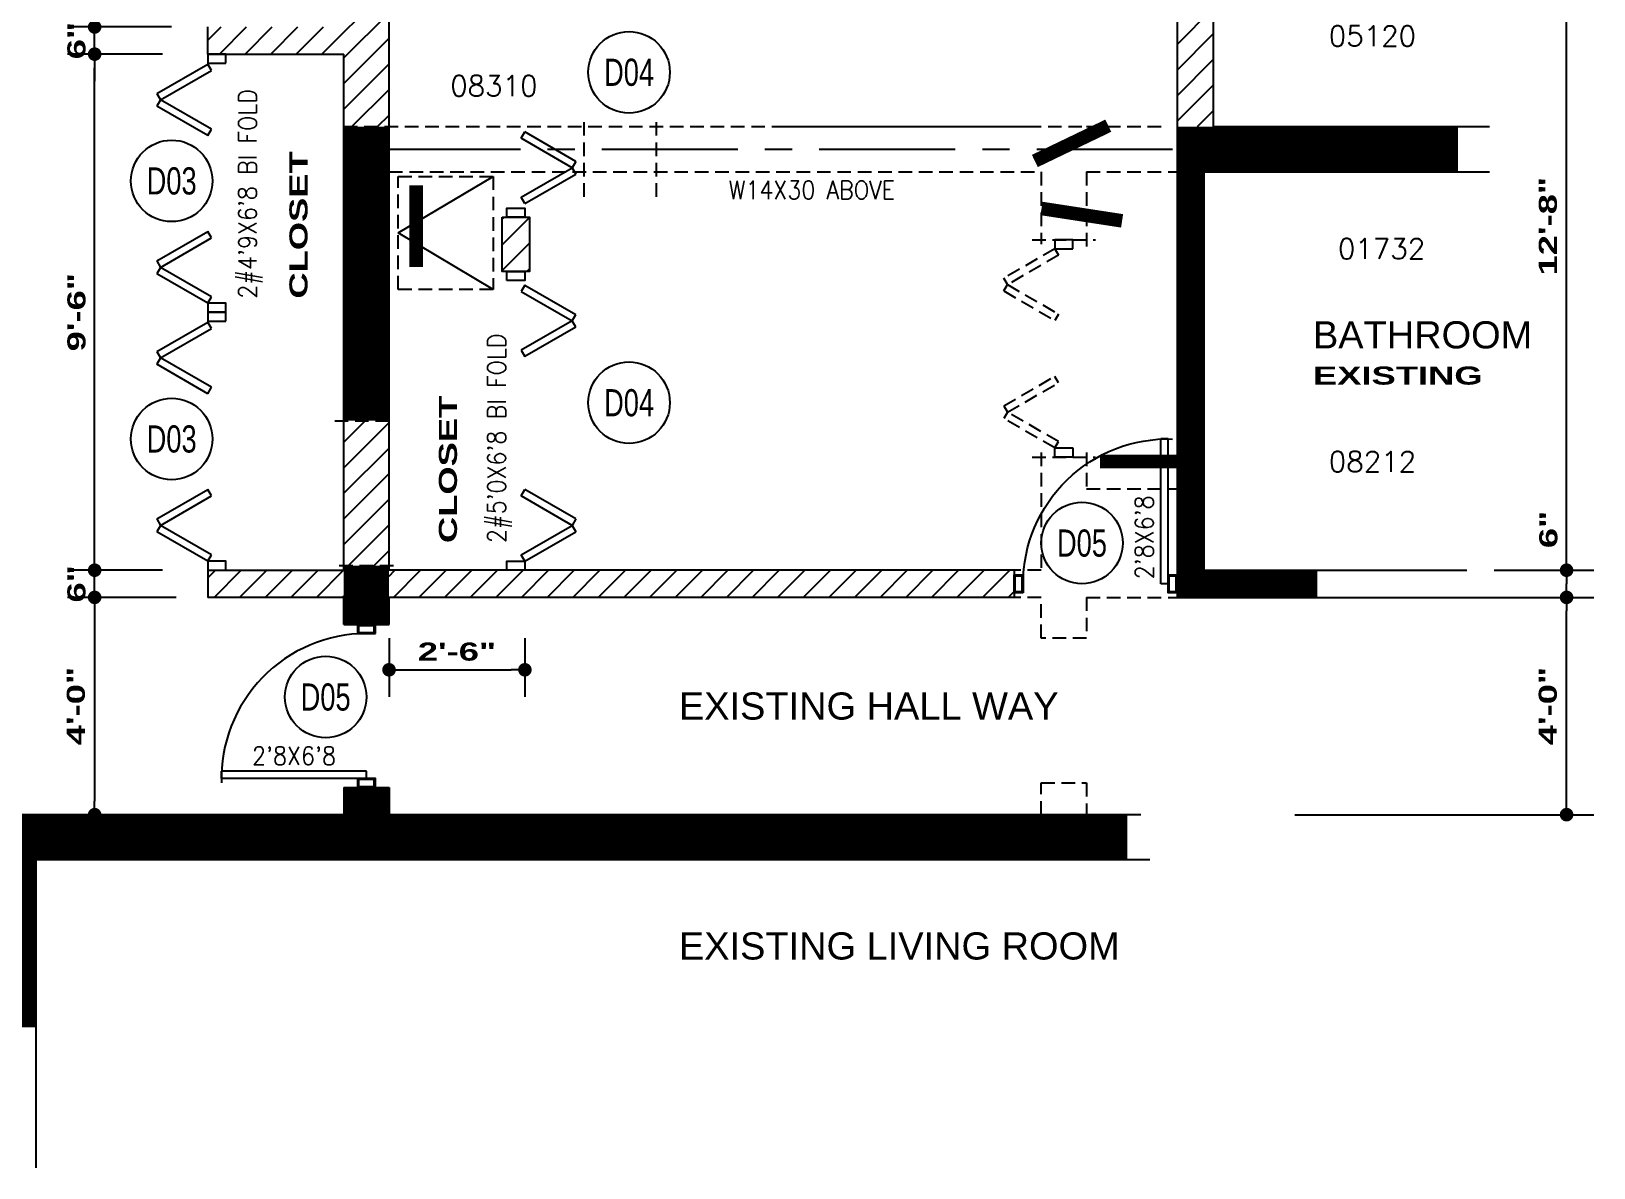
# Model space of a CAD drawing. Header units: inches. Extents: x 110 to 1392, y 6 to 1078.
# Drawn here: x 404 to 749, y 553 to 804.1 of the extents above; entities that cross this region are included whole.
import ezdxf
from ezdxf.enums import TextEntityAlignment as Align

# ---------------------------------------------------------------- set-up
doc = ezdxf.new("R2010")
doc.units = ezdxf.units.IN
doc.header["$LTSCALE"] = 24
doc.header["$MEASUREMENT"] = 0
doc.linetypes.add('CENTER', pattern=[2, 1.25, -0.25, 0.25, -0.25])
doc.linetypes.add('DASHED4', pattern=[0.1875, 0.125, -0.0625])
doc.layers.get('0').update_dxf_attribs({"linetype": 'CONTINUOUS'})
doc.layers.get('DEFPOINTS').update_dxf_attribs({"linetype": 'CONTINUOUS'})
for name, color, linetype in [('ANNOBJ', 6, 'CONTINUOUS'), ('ARCR', 1, 'CONTINUOUS'), ('BORDERLINE', 5, 'CONTINUOUS'), ('DASHED', 1, 'DASHED4'), ('DIMLINE', 1, 'CONTINUOUS'), ('DJAMB', 8, 'CONTINUOUS'), ('DOOR', 1, 'CONTINUOUS'), ('ELINE', 3, 'CENTER'), ('JAMB', 2, 'CONTINUOUS'), ('POCH', 52, 'CONTINUOUS'), ('TEXT', 7, 'CONTINUOUS'), ('TEXTS', 4, 'CONTINUOUS'), ('W14X22', 4, 'CENTER'), ('WALL', 2, 'CONTINUOUS'), ('WALLS', 162, 'CONTINUOUS')]:
    doc.layers.add(name, color=color, linetype=linetype)
doc.styles.add('4', font='SIMPLEX', dxfattribs={"width": 0.9, "height": 4})
doc.styles.add('ANNTEXT', font='romans.shx')
doc.styles.add('CITYBLUEPRINT', font='cityb___.ttf', dxfattribs={"width": 1.5, "height": 4})
doc.styles.add('SANSSERIF', font='sanss___.ttf', dxfattribs={"height": 12})
doc.dimstyles.new('ARCH493_48_3', dxfattribs={"dimscale": 48, "dimtxt": 0.125, "dimasz": 0.0625, "dimexe": 0.125, "dimexo": 0, "dimgap": 0, "dimtad": 0, "dimdec": 6, "dimrnd": 1, "dimzin": 15, "dimdsep": 46, "dimlunit": 4, "dimtxsty": 'CITYBLUEPRINT', "dimblk": 'DOT', "dimcen": 0.0625, "dimdle": 0.09375, "dimclrd": 1, "dimclre": 1, "dimclrt": 7, "dimadec": 0, "dimazin": 0, "dimtfac": 1, "dimtdec": 6, "dimtix": 1, "dimtmove": 2, "dimatfit": 3, "dimldrblk": 'DOT', "dimfxl": 1, "dimtvp": 1, "dimtolj": 1, "dimtzin": 15, "dimarcsym": 0})
pattern_1 = [(45, (77, 108), (-2.828427, 2.828427), [])]

# ---------------------------------------------------------------- blocks, each defined once
blk = doc.blocks.new('JAMB')
at = {"color": 0}
for points in [[(-0.5, -0.5), (0.5, -0.5), (0.5, 0.5), (-0.5, 0.5)], [(-0.375, -0.4375), (0.375, -0.4375), (0.375, 0.4375), (-0.375, 0.4375)]]:
    blk.add_lwpolyline(points, close=True, dxfattribs=at)
blk = doc.blocks.new('WDQ_JAMB')
at = {"color": 0}
blk.add_lwpolyline([(-0.5, -0.5), (0.5, -0.5), (0.5, 0.5), (-0.5, 0.5)], close=True, dxfattribs=at)
blk = doc.blocks.new('DR1H902')
at = {"color": 0}
for p, q in [((-0.5, 0), (-0.5, 1)), ((-0.5, 1), (-0.45, 1)), ((-0.45, 0), (-0.45, 1)), ((-0.5, 0), (-0.45, 0))]:
    blk.add_line(p, q, dxfattribs=at)
blk.add_arc((-0.5, 0), 1, 0, 91.707, dxfattribs=at)
blk = doc.blocks.new('DOT')
at = {"layer": 'DIMLINE', "color": 0, "linetype": 'ByBlock'}
blk.add_line((-0.5, 0), (-1, 0), dxfattribs=at)
at = {"layer": 'DIMLINE', "color": 0, "linetype": 'ByBlock', "const_width": 0.5}
blk.add_lwpolyline([(-0.25, 0, 1), (0.25, 0, 1)], format="xyb", close=True, dxfattribs=at)
blk = doc.blocks.new('*D30')
at = {"layer": 'DEFPOINTS', "color": 0}
for p in [(683, 679), (743, 679), (683, 631)]:
    blk.add_point(p, dxfattribs=at)
at = {"layer": 'DIMLINE', "color": 1, "lineweight": -2}
for p, q in [((683, 679), (749, 679)), ((743, 634), (743, 676)), ((683, 631), (749, 631))]:
    blk.add_line(p, q, dxfattribs=at)
at = {"layer": 'DIMLINE', "color": 1, "lineweight": -2, "xscale": 3, "yscale": 3, "zscale": 3}
for p, rotation in [((743, 679), 90), ((743, 631), 270)]:
    blk.add_blockref('DOT', p, dxfattribs=dict(at, rotation=rotation))
at = {"layer": 'DIMLINE', "color": 7, "insert": (738.87, 655), "char_height": 4, "attachment_point": 5, "rotation": 90, "style": 'CITYBLUEPRINT'}
blk.add_mtext('\\A1;4\'-0"', dxfattribs=at)
blk = doc.blocks.new('*D31')
at = {"layer": 'DEFPOINTS', "color": 0}
for p in [(727, 685), (743, 685), (683, 679)]:
    blk.add_point(p, dxfattribs=at)
at = {"layer": 'DIMLINE', "color": 1, "lineweight": -2}
blk.add_line((727, 685), (749, 685), dxfattribs=at)
at = {"layer": 'DIMLINE', "color": 1, "lineweight": -2, "xscale": 3, "yscale": 3, "zscale": 3}
for p, rotation in [((743, 685), 90), ((743, 679), 270)]:
    blk.add_blockref('DOT', p, dxfattribs=dict(at, rotation=rotation))
at = {"layer": 'DIMLINE', "color": 7, "insert": (739, 694), "char_height": 4, "attachment_point": 5, "rotation": 90, "style": 'CITYBLUEPRINT'}
blk.add_mtext('\\A1;6"', dxfattribs=at)
blk = doc.blocks.new('*D32')
at = {"layer": 'DEFPOINTS', "color": 0}
for p in [(682, 837), (743, 837), (727, 685)]:
    blk.add_point(p, dxfattribs=at)
at = {"layer": 'DIMLINE', "color": 1, "lineweight": -2}
for p, q in [((682, 837), (749, 837)), ((743, 688), (743, 834))]:
    blk.add_line(p, q, dxfattribs=at)
at = {"layer": 'DIMLINE', "color": 1, "lineweight": -2, "xscale": 3, "yscale": 3, "zscale": 3}
for p, rotation in [((743, 837), 90), ((743, 685), 270)]:
    blk.add_blockref('DOT', p, dxfattribs=dict(at, rotation=rotation))
at = {"layer": 'DIMLINE', "color": 7, "insert": (738.89, 761), "char_height": 4, "attachment_point": 5, "rotation": 90, "style": 'CITYBLUEPRINT'}
blk.add_mtext('\\A1;12\'-8"', dxfattribs=at)
blk = doc.blocks.new('*D61')
at = {"layer": 'DEFPOINTS', "color": 0}
for p in [(418, 685), (433, 685), (433, 679)]:
    blk.add_point(p, dxfattribs=at)
at = {"layer": 'DIMLINE', "color": 1, "lineweight": -2}
for p, q in [((418, 688), (418, 691)), ((433, 685), (412, 685)), ((418, 679), (418, 685)), ((433, 679), (412, 679)), ((418, 676), (418, 673))]:
    blk.add_line(p, q, dxfattribs=at)
at = {"layer": 'DIMLINE', "color": 1, "lineweight": -2, "xscale": 3, "yscale": 3, "zscale": 3}
for p, rotation in [((418, 685), 270), ((418, 679), 90)]:
    blk.add_blockref('DOT', p, dxfattribs=dict(at, rotation=rotation))
at = {"layer": 'DIMLINE', "color": 7, "insert": (414, 682), "char_height": 4, "attachment_point": 5, "rotation": 90, "style": 'CITYBLUEPRINT'}
blk.add_mtext('\\A1;6"', dxfattribs=at)
blk = doc.blocks.new('*D62')
at = {"layer": 'DEFPOINTS', "color": 0}
for p in [(418, 799), (433, 799), (433, 685)]:
    blk.add_point(p, dxfattribs=at)
at = {"layer": 'DIMLINE', "color": 1, "lineweight": -2}
for p, q in [((433, 799), (412, 799)), ((418, 688), (418, 796))]:
    blk.add_line(p, q, dxfattribs=at)
at = {"layer": 'DIMLINE', "color": 1, "lineweight": -2, "xscale": 3, "yscale": 3, "zscale": 3}
for p, rotation in [((418, 799), 90), ((418, 685), 270)]:
    blk.add_blockref('DOT', p, dxfattribs=dict(at, rotation=rotation))
at = {"layer": 'DIMLINE', "color": 7, "insert": (414, 742), "char_height": 4, "attachment_point": 5, "rotation": 90, "style": 'CITYBLUEPRINT'}
blk.add_mtext('\\A1;9\'-6"', dxfattribs=at)
blk = doc.blocks.new('*D63')
at = {"layer": 'DEFPOINTS', "color": 0}
for p in [(418, 805), (435, 805), (433, 799)]:
    blk.add_point(p, dxfattribs=at)
at = {"layer": 'DIMLINE', "color": 1, "lineweight": -2}
for p, q in [((418, 808), (418, 811)), ((435, 805), (412, 805)), ((418, 799), (418, 805)), ((418, 796), (418, 793))]:
    blk.add_line(p, q, dxfattribs=at)
at = {"layer": 'DIMLINE', "color": 1, "lineweight": -2, "xscale": 3, "yscale": 3, "zscale": 3}
for p, rotation in [((418, 805), 270), ((418, 799), 90)]:
    blk.add_blockref('DOT', p, dxfattribs=dict(at, rotation=rotation))
at = {"layer": 'DIMLINE', "color": 7, "insert": (414, 802), "char_height": 4, "attachment_point": 5, "rotation": 90, "style": 'CITYBLUEPRINT'}
blk.add_mtext('\\A1;6"', dxfattribs=at)
blk = doc.blocks.new('*D66')
at = {"layer": 'DEFPOINTS', "color": 0}
for p in [(436, 679), (418, 631), (436, 631)]:
    blk.add_point(p, dxfattribs=at)
at = {"layer": 'DIMLINE', "color": 1, "lineweight": -2}
for p, q in [((436, 679), (412, 679)), ((418, 676), (418, 634)), ((436, 631), (412, 631))]:
    blk.add_line(p, q, dxfattribs=at)
at = {"layer": 'DIMLINE', "color": 1, "lineweight": -2, "xscale": 3, "yscale": 3, "zscale": 3}
for p, rotation in [((418, 679), 90), ((418, 631), 270)]:
    blk.add_blockref('DOT', p, dxfattribs=dict(at, rotation=rotation))
at = {"layer": 'DIMLINE', "color": 7, "insert": (413.87, 655), "char_height": 4, "attachment_point": 5, "rotation": 90, "style": 'CITYBLUEPRINT'}
blk.add_mtext('\\A1;4\'-0"', dxfattribs=at)
blk = doc.blocks.new('*D71')
at = {"layer": 'DEFPOINTS', "color": 0}
for p in [(483, 670), (513, 670), (513, 663)]:
    blk.add_point(p, dxfattribs=at)
at = {"layer": 'DIMLINE', "color": 1, "lineweight": -2}
for p, q in [((483, 670), (483, 657)), ((513, 670), (513, 657)), ((486, 663), (510, 663))]:
    blk.add_line(p, q, dxfattribs=at)
at = {"layer": 'DIMLINE', "color": 1, "lineweight": -2, "xscale": 3, "yscale": 3, "zscale": 3, "rotation": 180}
blk.add_blockref('DOT', (483, 663), dxfattribs=at)
at = {"layer": 'DIMLINE', "color": 1, "lineweight": -2, "xscale": 3, "yscale": 3, "zscale": 3}
blk.add_blockref('DOT', (513, 663), dxfattribs=at)
at = {"layer": 'DIMLINE', "color": 7, "insert": (498, 667), "char_height": 4, "attachment_point": 5, "style": 'CITYBLUEPRINT'}
blk.add_mtext('\\A1;2\'-6"', dxfattribs=at)

msp = doc.modelspace()

# ---------------------------------------------------------------- hatches: boundary and pattern name
at = {"layer": 'POCH'}
h = msp.add_hatch(dxfattribs=at)
h.set_pattern_fill('_U', color=256, scale=4, angle=45, style=0, pattern_type=0)
h.set_pattern_definition(pattern_1)
h.paths.add_polyline_path([(481, 860), (473, 860), (473, 805), (443, 805), (443, 799), (447, 799), (473, 799), (473, 783), (483, 783), (483, 829), (524, 829), (524, 837), (481, 837)])
h = msp.add_hatch(dxfattribs=at)
h.set_pattern_fill('_U', color=256, scale=4, angle=45, style=0, pattern_type=0)
h.set_pattern_definition(pattern_1)
h.paths.add_polyline_path([(665, 837), (622, 837), (622, 829), (657, 829), (657, 783), (665, 783)])
h = msp.add_hatch(dxfattribs=at)
h.set_pattern_fill('_U', color=256, scale=4, angle=45, style=0, pattern_type=0)
h.set_pattern_definition([(45, (0, 0), (-2.828427, 2.828427), [])])
h.paths.add_polyline_path([(514, 763), (508, 763), (508, 751), (514, 751)])
h = msp.add_hatch(dxfattribs=at)
h.set_pattern_fill('_U', color=256, scale=4, angle=45, style=0, pattern_type=0)
h.set_pattern_definition(pattern_1)
h.paths.add_polyline_path([(483, 693), (483, 718), (473, 718), (473, 686), (483, 686)])
h = msp.add_hatch(dxfattribs=at)
h.set_pattern_fill('_U', color=256, scale=4, angle=45, style=0, pattern_type=0)
h.set_pattern_definition(pattern_1)
h.paths.add_polyline_path([(473, 685), (443, 685), (443, 679), (473, 679)])
h = msp.add_hatch(dxfattribs=at)
h.set_pattern_fill('_U', color=256, scale=4, angle=45, style=0, pattern_type=0)
h.set_pattern_definition(pattern_1)
h.paths.add_polyline_path([(621, 685), (483, 685), (483, 679), (621, 679)])

# ---------------------------------------------------------------- linework, layer by layer
at = {"layer": 'ANNOBJ'}
for points in [[(625.5924855, 775.4002334, 3, 3, 0), (641.8150291, 783.1995332, 0, 0, 0), (683, 803, 0, 0, 0), (686, 803, 0, 0, 0)], [(489, 752, 3, 3, 0), (489, 770, 0, 0, 0), (489, 792, 0, 0, 0), (492, 792, 0, 0, 0)], [(627.0697698, 764.9123431, 3, 3, 0), (644.8604604, 762.1753138, 0, 0, 0), (685, 756, 0, 0, 0), (688, 756, 0, 0, 0)], [(640, 709, 3, 3, 0), (658, 709, 0, 0, 0), (683, 709, 0, 0, 0), (686, 709, 0, 0, 0)]]:
    msp.add_lwpolyline(points, format="xyseb", dxfattribs=at)
for centre in [(536, 795), (435, 771), (536, 722), (435, 714), (636, 691), (469, 657)]:
    msp.add_circle(centre, 9, dxfattribs=at)
at = {"layer": 'BORDERLINE', "const_width": 10}
msp.add_lwpolyline([(478, 637), (478, 631)], dxfattribs=at)
at = {"layer": 'DASHED'}
for p, q in [((526, 784), (526, 766)), ((542, 784), (542, 766)), ((473, 783), (627, 783)), ((570, 783), (637, 783)), ((637, 783), (655, 783)), ((483, 773), (627, 773)), ((627, 773), (627, 757)), ((637, 773), (637, 756)), ((637, 773), (657, 773)), ((629.9999997, 756), (618.7416695, 749.5)), ((625, 758), (639, 758)), ((629.9999997, 756), (630.8124997, 754.5927087)), ((630.8124997, 754.5927087), (619.5541695, 748.0927087)), ((619.5541695, 748.0927087), (618.7416695, 749.5)), ((618.7416695, 746.6854174), (619.5541695, 748.0927087)), ((618.7416695, 746.6854174), (629.9999997, 740.1854174)), ((619.5541695, 748.0927087), (630.8124997, 741.5927087)), ((630.8124997, 741.5927087), (629.9999997, 740.1854174)), ((618.7416695, 721.3145826), (629.9999997, 727.8145826)), ((619.5541695, 719.9072913), (630.8124997, 726.4072913)), ((630.8124997, 726.4072913), (629.9999997, 727.8145826)), ((618.7416695, 721.3145826), (619.5541695, 719.9072913)), ((471, 718), (484, 718)), ((619.5541695, 719.9072913), (618.7416695, 718.5)), ((629.9999997, 712), (618.7416695, 718.5)), ((630.8124997, 713.4072913), (619.5541695, 719.9072913)), ((627, 711), (627, 685)), ((629.9999997, 712), (630.8124997, 713.4072913)), ((637, 711), (637, 703)), ((625, 710), (639, 710)), ((637, 703), (657, 703)), ((484, 686), (471, 686)), ((627, 685), (621, 685)), ((627, 679), (622, 679)), ((627, 670), (627, 679)), ((637, 679), (656, 679)), ((637, 679), (637, 670)), ((637, 670), (627, 670)), ((627, 631), (627, 638)), ((627, 638), (637, 638)), ((637, 638), (637, 631))]:
    msp.add_line(p, q, dxfattribs=at)
msp.add_lwpolyline([(485, 772), (506, 772), (506, 747), (485, 747)], close=True, dxfattribs=at)
at = {"layer": 'DOOR'}
for p, q in [((431.7416698, 790.3145826), (443, 796.8145826)), ((432.5541698, 788.9072913), (443.8125, 795.4072913)), ((443.8125, 795.4072913), (443, 796.8145826)), ((431.7416698, 790.3145826), (432.5541698, 788.9072913)), ((432.5541698, 788.9072913), (431.7416698, 787.5)), ((443, 781), (431.7416698, 787.5)), ((443.8125, 782.4072913), (432.5541698, 788.9072913)), ((443, 781), (443.8125, 782.4072913)), ((512.1875, 780.4072913), (513, 781.8145826)), ((523.4458302, 773.9072913), (512.1875, 780.4072913)), ((524.2583302, 775.3145826), (513, 781.8145826)), ((512.1875, 767.4072913), (523.4458302, 773.9072913)), ((524.2583302, 775.3145826), (523.4458302, 773.9072913)), ((523.4458302, 773.9072913), (524.2583302, 772.5)), ((513, 766), (524.2583302, 772.5)), ((513, 766), (512.1875, 767.4072913)), ((431.7416698, 753.3145826), (443, 759.8145826)), ((443.8125, 758.4072913), (443, 759.8145826)), ((432.5541698, 751.9072913), (443.8125, 758.4072913)), ((431.7416698, 753.3145826), (432.5541698, 751.9072913)), ((432.5541698, 751.9072913), (431.7416698, 750.5)), ((443, 744), (431.7416698, 750.5)), ((443.8125, 745.4072913), (432.5541698, 751.9072913)), ((443, 744), (443.8125, 745.4072913)), ((513, 748), (512.1875, 746.5927087)), ((512.1875, 746.5927087), (523.4458302, 740.0927087)), ((513, 748), (524.2583302, 741.5)), ((431.7416698, 733.3145826), (443, 739.8145826)), ((432.5541698, 731.9072913), (443.8125, 738.4072913)), ((443.8125, 738.4072913), (443, 739.8145826)), ((523.4458302, 740.0927087), (512.1875, 733.5927087)), ((524.2583302, 738.6854174), (513, 732.1854174)), ((523.4458302, 740.0927087), (524.2583302, 741.5)), ((524.2583302, 738.6854174), (523.4458302, 740.0927087)), ((431.7416698, 733.3145826), (432.5541698, 731.9072913)), ((432.5541698, 731.9072913), (431.7416698, 730.5)), ((443.8125, 725.4072913), (432.5541698, 731.9072913)), ((512.1875, 733.5927087), (513, 732.1854174)), ((443, 724), (431.7416698, 730.5)), ((443, 724), (443.8125, 725.4072913)), ((431.7416698, 696.3145826), (443, 702.8145826)), ((432.5541698, 694.9072913), (443.8125, 701.4072913)), ((443.8125, 701.4072913), (443, 702.8145826)), ((512.1875, 701.4072913), (513, 702.8145826)), ((523.4458302, 694.9072913), (512.1875, 701.4072913)), ((524.2583302, 696.3145826), (513, 702.8145826)), ((431.7416698, 696.3145826), (432.5541698, 694.9072913)), ((432.5541698, 694.9072913), (431.7416698, 693.5)), ((443, 687), (431.7416698, 693.5)), ((443.8125, 688.4072913), (432.5541698, 694.9072913)), ((512.1875, 688.4072913), (523.4458302, 694.9072913)), ((513, 687), (524.2583302, 693.5)), ((524.2583302, 696.3145826), (523.4458302, 694.9072913)), ((523.4458302, 694.9072913), (524.2583302, 693.5)), ((443, 687), (443.8125, 688.4072913)), ((513, 687), (512.1875, 688.4072913))]:
    msp.add_line(p, q, dxfattribs=at)
at = {"layer": 'ELINE'}
for p, q in [((485, 759.5), (506, 772)), ((506, 747), (485, 759.5))]:
    msp.add_line(p, q, dxfattribs=at)
at = {"layer": 'W14X22'}
msp.add_line((482, 778), (659, 778), dxfattribs=at)
at = {"layer": 'WALL'}
for p, q in [((665, 837), (665, 783)), ((483, 685), (483, 829)), ((657, 829), (657, 679)), ((443, 799), (443, 805)), ((443, 799), (473, 799)), ((473, 685), (473, 799)), ((665, 783), (726, 783)), ((663, 685), (663, 773)), ((663, 773), (726, 773)), ((443, 685), (473, 685)), ((443, 685), (443, 679)), ((622, 685), (483, 685)), ((621, 685), (621, 679)), ((663, 685), (721, 685)), ((473, 679), (443, 679)), ((473, 673), (473, 679)), ((622, 679), (483, 679)), ((483, 673), (483, 679)), ((656, 679), (721, 679)), ((473, 673), (483, 673)), ((473, 637), (483, 637)), ((473, 637), (473, 631)), ((483, 637), (483, 631)), ((473, 631), (295, 631)), ((649, 631), (483, 631)), ((405, 621), (405, 553)), ((651, 621), (405, 621))]:
    msp.add_line(p, q, dxfattribs=at)
msp.add_lwpolyline([(508, 763), (514, 763), (514, 751), (508, 751)], close=True, dxfattribs=at)
at = {"layer": 'WALLS'}
for points, const_width in [([(478, 718), (478, 783)], 10), ([(657, 778), (719, 778)], 10), ([(688, 682), (660, 682), (660, 773)], 6), ([(478, 673), (478, 686)], 10), ([(646, 626), (400, 626), (400, 584)], 10)]:
    msp.add_lwpolyline(points, dxfattribs=dict(at, const_width=const_width))

# ---------------------------------------------------------------- block references
at = {"layer": 'DASHED', "yscale": 4, "zscale": 80, "rotation": 90}
for p, xscale in [((631.9999997, 757), 2), ((631.9999997, 711), -2)]:
    msp.add_blockref('WDQ_JAMB', p, dxfattribs=dict(at, xscale=xscale))
at = {"layer": 'DJAMB', "xscale": -2, "yscale": 4, "zscale": 80}
for p in [(622, 682), (656, 682)]:
    msp.add_blockref('JAMB', p, dxfattribs=at)
at = {"layer": 'DJAMB', "xscale": 2, "yscale": 4, "zscale": 80, "rotation": 90}
for p in [(478, 672), (478, 638)]:
    msp.add_blockref('JAMB', p, dxfattribs=at)
at = {"layer": 'DOOR', "xscale": -32, "yscale": 32, "zscale": 80}
msp.add_blockref('DR1H902', (639, 682), dxfattribs=at)
at = {"layer": 'DOOR', "xscale": 32, "yscale": 32, "zscale": 80, "rotation": 90}
msp.add_blockref('DR1H902', (478, 655), dxfattribs=at)
at = {"layer": 'JAMB', "yscale": 4, "zscale": 80}
for p, xscale, rotation in [((445, 798), 2, 90), ((511, 764), -2, 270), ((511, 750), -2, 270), ((445, 743), 2, 90), ((445, 741), 2, 90), ((445, 686), 2, 90), ((511, 686), -2, 270)]:
    msp.add_blockref('WDQ_JAMB', p, dxfattribs=dict(at, xscale=xscale, rotation=rotation))

# ---------------------------------------------------------------- texts
at = {"style": 'ANNTEXT'}
for s, p in [('05120', (690.5, 800.75)), ('08310', (496.5, 789.75)), ('01732', (692.5, 753.75)), ('08212', (690.5, 706.75))]:
    msp.add_text(s, height=4.5, dxfattribs=at).set_placement(p)
at = {"width": 0.75}
for tag, p in [('D04', (536, 795)), ('D03', (435, 771)), ('D04', (536, 722)), ('D03', (435, 714)), ('D05', (636, 691)), ('D05', (469, 657))]:
    msp.add_attdef(tag, text='D01', height=6, dxfattribs=at).set_placement(p, align=Align.MIDDLE)
at = {"layer": 'ARCR', "style": '4', "width": 0.9}
for s, p in [("2#4'9X6'8 BI FOLD", (453.7619041, 744.9999989)), ("2#5'0X6'8 BI FOLD", (508.7619041, 690.9999989)), ("2'8X6'8", (651.7619041, 682.9999989))]:
    msp.add_text(s, height=4, rotation=90, dxfattribs=at).set_placement(p)
for s, p in [('W14X30 ABOVE', (558, 767)), ("2'8X6'8", (452.7619041, 641.9999989))]:
    msp.add_text(s, height=4, dxfattribs=at).set_placement(p)
at = {"layer": 'TEXT', "style": 'CITYBLUEPRINT', "width": 1.5}
for p in [(465, 745), (498, 691)]:
    msp.add_text('CLOSET', height=4, rotation=90, dxfattribs=at).set_placement(p)
msp.add_text('EXISTING', height=4, dxfattribs=at).set_placement((687, 726.0000003))
at = {"layer": 'TEXTS', "style": 'SANSSERIF'}
for s, p in [('BATHROOM', (687, 734.0000003)), ('EXISTING HALL WAY', (547, 652.0000003)), ('EXISTING LIVING ROOM', (547, 599.0000003))]:
    msp.add_text(s, height=6, dxfattribs=at).set_placement(p)

# ---------------------------------------------------------------- dimensions: what is measured, and where the dimension line sits
at = {"layer": 'DIMLINE'}
for base, p1, p2, picture, middle in [((743, 837), (727, 685), (682, 837), '*D32', (738.8854296, 761)), ((418, 805), (433, 799), (435, 805), '*D63', (414, 802)), ((418, 799), (433, 685), (433, 799), '*D62', (414, 742))]:
    dim = msp.add_linear_dim(base=base, p1=p1, p2=p2, angle=90, dimstyle='ARCH493_48_3', override={"dimse1": 1}, dxfattribs=at)
    dim.commit()
    dim.dimension.update_dxf_attribs({"geometry": picture, "text_midpoint": middle})
dim = msp.add_linear_dim(base=(743, 685), p1=(683, 679), p2=(727, 685), angle=90, dimstyle='ARCH493_48_3', override={"dimse1": 1}, dxfattribs=at)
dim.commit()
dim.dimension.update_dxf_attribs({"geometry": '*D31', "text_midpoint": (739, 694), "dimtype": 160})
for base, p1, p2, picture, middle in [((418, 685), (433, 679), (433, 685), '*D61', (414, 682)), ((418, 631), (436, 679), (436, 631), '*D66', (413.8655044, 655)), ((743, 679), (683, 631), (683, 679), '*D30', (738.8655044, 655))]:
    dim = msp.add_linear_dim(base=base, p1=p1, p2=p2, angle=90, dimstyle='ARCH493_48_3', dxfattribs=at)
    dim.commit()
    dim.dimension.update_dxf_attribs({"geometry": picture, "text_midpoint": middle})
dim = msp.add_linear_dim(base=(513, 663), p1=(483, 670), p2=(513, 670), dimstyle='ARCH493_48_3', dxfattribs=at)
dim.commit()
dim.dimension.update_dxf_attribs({"geometry": '*D71', "text_midpoint": (498, 667)})

doc.saveas('drawing.dxf')
